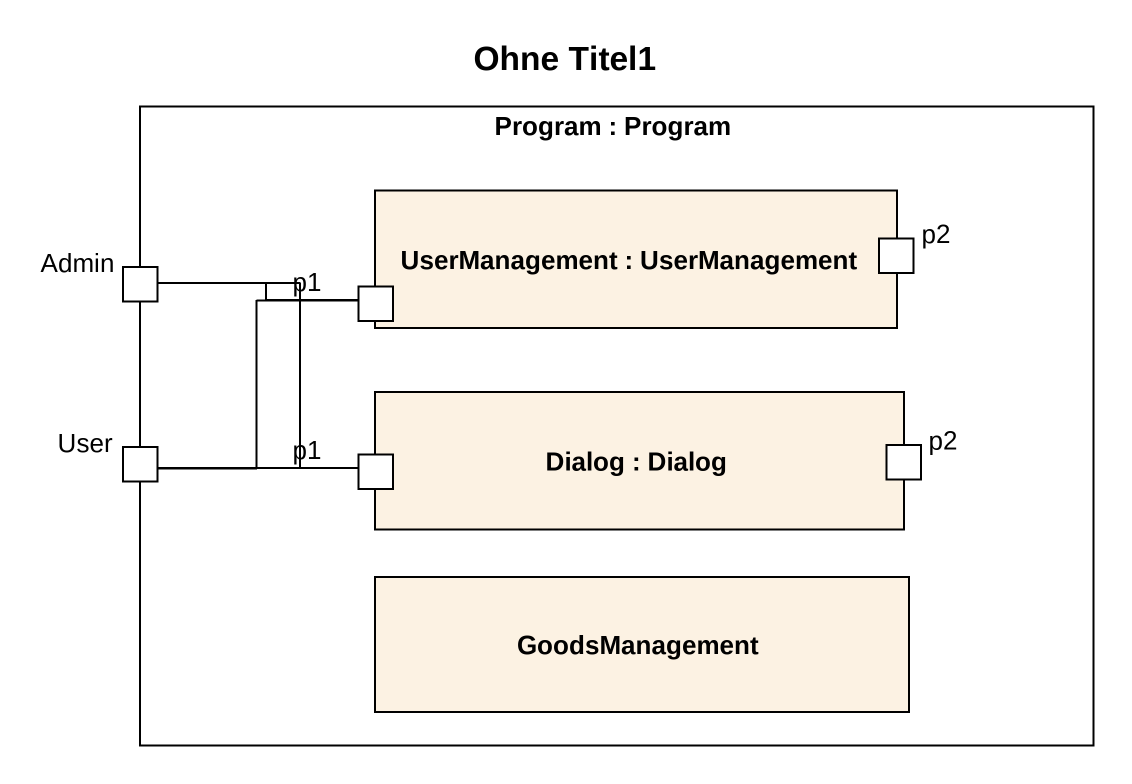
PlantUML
@startuml
title Ohne Titel1
rectangle "Program : Program" as Program {
  port Admin
  rectangle "UserManagement : UserManagement" as UserManagement {
    port p2
    port p1
  }
  port User
  rectangle "Dialog : Dialog" as Dialog {
    port "p1" as p1_2
    port "p2" as p2_2
  }
  rectangle GoodsManagement
}
p1 -left- Admin
User -up- p1
p1_2 -up- Admin
p1_2 -left- User
@enduml
